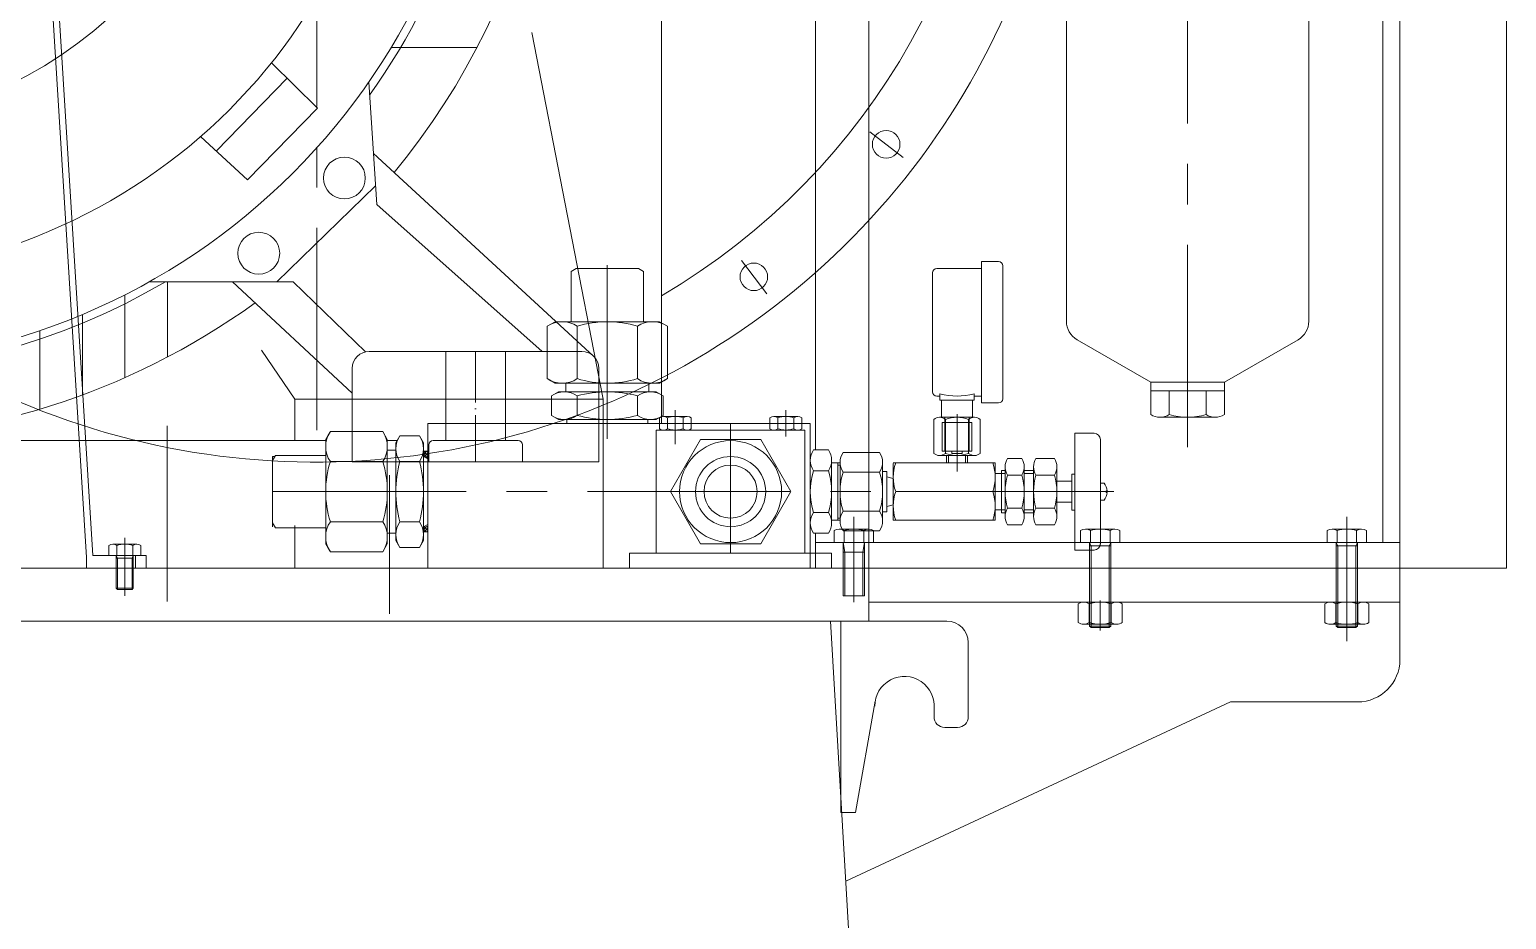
# Model space of a CAD drawing. Header units: millimetres. Extents: x 2 to 559190, y 2 to 426051.
# Drawn here: x 125906 to 143554, y 64232 to 74873 of the extents above; entities that cross this region are included whole.
import ezdxf

# ---------------------------------------------------------------- set-up
doc = ezdxf.new("R2010")
doc.units = ezdxf.units.MM
doc.header["$LTSCALE"] = 25.4
for name, pattern in [('ACAD_ISO04W100', [30, 24, -3, 0, -3]), ('CENTER', [50.8, 31.75, -6.35, 6.35, -6.35]), ('EB_DASH', [6, 3, -3])]:
    doc.linetypes.add(name, pattern=pattern)
for name, color, linetype, lineweight in [('CAXA0', 7, 'Continuous', 5), ('CAXA1', 5, 'CENTER', 5), ('CAXA2', 6, 'EB_DASH', 5), ('图层1', 1, 'ACAD_ISO04W100', 5)]:
    doc.layers.add(name, color=color, linetype=linetype, lineweight=lineweight)

msp = doc.modelspace()

# ---------------------------------------------------------------- linework, layer by layer
at = {"layer": 'CAXA0', "color": 7, "linetype": 'Continuous', "lineweight": 5}
for p, q in [((135933.74, 98913.39), (135933.74, 68433.38)), ((143553.68, 98913.38), (143553.74, 68433.38)), ((142281.21, 86213.27), (142281.21, 68433.39)), ((142078.01, 84409.87), (142078.01, 68738.19)), ((135296.21, 79224.39), (135296.21, 69846.57)), ((135298.67, 79224.39), (135298.67, 69846.57)), ((125945.79, 78873.26), (126586.83, 68561.41)), ((126021.84, 78877.99), (126662.88, 68585.98)), ((133457.26, 78009.29), (133457.26, 70160.77)), ((138295.74, 71384.2), (138295.74, 75646.89)), ((141191.54, 71384.2), (141191.54, 75646.89)), ((132758.57, 70452.68), (131906.51, 74835.72)), ((132437.23, 72014.9), (132377.94, 71980.67)), ((133182.24, 72014.9), (132437.23, 72014.9)), ((133182.24, 72014.9), (133241.54, 71980.67)), ((136746.88, 72014.97), (137280.28, 72014.97)), ((137280.28, 72097.52), (137483.48, 72097.52)), ((137280.28, 72097.52), (137280.28, 70408.42)), ((137534.28, 72046.72), (137534.28, 70459.22)), ((132377.94, 71980.67), (132377.94, 71379.9)), ((133241.54, 71980.67), (133241.54, 71379.9)), ((136696.08, 71964.17), (136696.08, 70541.77)), ((132187.22, 71379.9), (132090.92, 71324.3)), ((132090.92, 71324.3), (132090.92, 70698.9)), ((132187.22, 71379.9), (132377.94, 71379.9)), ((133432.25, 71379.9), (132187.22, 71379.9)), ((132450.33, 71324.3), (132450.33, 70698.9)), ((133169.41, 71324.3), (133169.41, 70698.9)), ((133432.25, 71379.9), (133528.56, 71324.3)), ((133528.56, 71324.3), (133528.56, 70698.9)), ((139303.8, 70655.67), (138422.94, 71164.23)), ((140183.69, 70655.67), (141064.54, 71164.23)), ((129075.57, 70452.68), (128679.47, 71038.85)), ((132187.22, 70643.3), (132090.92, 70698.9)), ((132314.44, 70643.3), (132187.22, 70643.3)), ((132187.22, 70643.3), (133432.25, 70643.3)), ((132314.44, 70643.3), (132314.44, 70541.7)), ((133305.04, 70643.3), (133305.04, 70541.7)), ((133432.25, 70643.3), (133528.56, 70698.9)), ((139303.8, 70655.67), (140183.69, 70655.67)), ((139303.8, 70269.01), (139303.8, 70655.67)), ((140183.69, 70269.01), (140183.69, 70655.67)), ((129075.57, 70452.68), (132758.57, 70452.68)), ((129075.57, 70452.68), (129075.57, 69957.46)), ((132225.54, 70541.7), (132141.72, 70493.3)), ((132141.72, 70493.3), (132141.72, 70259.89)), ((132314.44, 70541.7), (132225.54, 70541.7)), ((132225.54, 70541.7), (133393.94, 70541.7)), ((132450.33, 70493.3), (132450.33, 70259.89)), ((132758.57, 70452.68), (132758.57, 68433.39)), ((133169.41, 70493.3), (133169.41, 70259.89)), ((133393.94, 70541.7), (133477.76, 70493.3)), ((133477.76, 70493.3), (133477.76, 70259.89)), ((136746.88, 70490.97), (136784.98, 70490.97)), ((136784.98, 70440.17), (136784.98, 70518.56)), ((136784.98, 70440.17), (137191.38, 70440.17)), ((136804.03, 70428.74), (136804.03, 70440.17)), ((136804.03, 70236.97), (136804.03, 70428.74)), ((137172.33, 70428.74), (137172.33, 70440.17)), ((137172.33, 70236.97), (137172.33, 70428.74)), ((137191.38, 70440.17), (137191.38, 70518.56)), ((137191.38, 70490.97), (137280.28, 70490.97)), ((139303.8, 70554.07), (140183.69, 70554.07)), ((139489.74, 70554.07), (139997.74, 70554.07)), ((139523.77, 70269.01), (139523.77, 70554.07)), ((139963.72, 70269.01), (139963.72, 70554.07)), ((132225.54, 70211.57), (132141.72, 70259.96)), ((133393.94, 70211.57), (133477.76, 70259.96)), ((133765.47, 70247.13), (133479.51, 70247.13)), ((135086.27, 70247.13), (134800.31, 70247.13)), ((137483.48, 70408.42), (137280.28, 70408.42)), ((129444.49, 69970.56), (129500.09, 70066.87)), ((129500.09, 70066.87), (130125.49, 70066.87)), ((129500.09, 70066.72), (130125.49, 70066.72)), ((130181.09, 69970.56), (130125.49, 70066.87)), ((135235.58, 70160.77), (130663.61, 70160.77)), ((130663.61, 70160.77), (130663.61, 68433.53)), ((133393.94, 70211.57), (132225.54, 70211.57)), ((132327.22, 70213.38), (132327.22, 70160.77)), ((133292.42, 70213.39), (133292.42, 70160.77)), ((133393.89, 70084.57), (133393.89, 68611.37)), ((135171.89, 70084.57), (133393.89, 70084.57)), ((133431.84, 70099.86), (133431.84, 70231.84)), ((133765.47, 70084.57), (133479.51, 70084.57)), ((133527.17, 70231.84), (133527.17, 70099.86)), ((133717.81, 70231.84), (133717.81, 70099.86)), ((133813.13, 70099.86), (133813.13, 70231.84)), ((134752.64, 70099.86), (134752.64, 70231.84)), ((135086.27, 70084.57), (134800.31, 70084.57)), ((134847.97, 70231.84), (134847.97, 70099.86)), ((135038.61, 70231.84), (135038.61, 70099.86)), ((135133.93, 70099.86), (135133.93, 70231.84)), ((135171.89, 70084.57), (135171.89, 68611.37)), ((135235.58, 70160.77), (135235.58, 68433.55)), ((135235.58, 70160.77), (135235.58, 68433.55)), ((136709.55, 70008.37), (136709.55, 70211.57)), ((137197.15, 70236.97), (136779.21, 70236.97)), ((136804.03, 70236.97), (137172.33, 70236.97)), ((136810.38, 69830.57), (136810.38, 70173.47)), ((136810.38, 70173.47), (137165.98, 70173.47)), ((136842.13, 70173.47), (136842.13, 70236.97)), ((136842.13, 69830.57), (136842.13, 70173.47)), ((136848.87, 70008.37), (136848.87, 70211.57)), ((137127.5, 70008.37), (137127.5, 70211.57)), ((137134.23, 70173.47), (137134.23, 70236.97)), ((137134.23, 69830.57), (137134.23, 70173.47)), ((137165.98, 69830.57), (137165.98, 70173.47)), ((137266.81, 70008.37), (137266.81, 70211.57)), ((139413.79, 70236.57), (140073.7, 70236.57)), ((129452.39, 69957.46), (117899.73, 69957.46)), ((129444.49, 69970.56), (129444.49, 68725.53)), ((130300.26, 69957.46), (130173.19, 69957.46)), ((130181.09, 68725.53), (130181.09, 69970.56)), ((130282.69, 69932.25), (130331.08, 70016.07)), ((130282.69, 68763.85), (130282.69, 69932.25)), ((130331.08, 70016.07), (130564.5, 70016.07)), ((130331.08, 70015.92), (130564.5, 70015.92)), ((130612.89, 69932.25), (130564.5, 70016.07)), ((130598.33, 69957.46), (130595.32, 69957.46)), ((130612.89, 69932.25), (130612.89, 68763.85)), ((133923.67, 69970.49), (133564.26, 69347.97)), ((134642.49, 69970.49), (133923.67, 69970.49)), ((135001.9, 69347.97), (134642.49, 69970.49)), ((136709.55, 70008.37), (136709.55, 69805.17)), ((136848.87, 70008.37), (136848.87, 69805.17)), ((137127.5, 70008.37), (137127.5, 69805.17)), ((137266.81, 70008.37), (137266.81, 69805.17)), ((138397.88, 70046.47), (138626.48, 70046.47)), ((138397.88, 70046.47), (138397.88, 69347.97)), ((138702.68, 69970.27), (138702.68, 68725.67)), ((128809.49, 69720.55), (128843.72, 69779.85)), ((128809.49, 69767.07), (128836.35, 69767.07)), ((128809.49, 69767.07), (128809.49, 68928.87)), ((128843.72, 69779.85), (129444.49, 69779.85)), ((130178.08, 69843.35), (130282.69, 69843.35)), ((130663.62, 69830.78), (130612.89, 69830.78)), ((130612.89, 69792.59), (130651.08, 69830.78)), ((130612.89, 69828.51), (130615.16, 69830.78)), ((130663.62, 69744.68), (130612.89, 69795.41)), ((130612.89, 69767.15), (130663.62, 69741.91)), ((130663.62, 69780.6), (130613.44, 69830.78)), ((130619.89, 69763.67), (130663.62, 69807.4)), ((130643.87, 69751.73), (130663.62, 69771.48)), ((130663.62, 69816.52), (130649.36, 69830.78)), ((135235.58, 68974.02), (135235.58, 69721.92)), ((135273.51, 69846.57), (135451.65, 69846.57)), ((135489.58, 68974.02), (135489.58, 69721.92)), ((135628.2, 69817.24), (136062.16, 69817.24)), ((137197.15, 69779.77), (136779.21, 69779.77)), ((136810.38, 69830.57), (137165.98, 69830.57)), ((136861.18, 69690.87), (136861.18, 69779.77)), ((136886.58, 69690.87), (136886.58, 69779.77)), ((136924.68, 69805.17), (136924.68, 69830.57)), ((136924.68, 69805.17), (137051.68, 69805.17)), ((137051.68, 69805.17), (137051.68, 69830.57)), ((137089.78, 69690.87), (137089.78, 69779.77)), ((137115.18, 69690.87), (137115.18, 69779.77)), ((137591.88, 69743.92), (137762.08, 69743.92)), ((137931.78, 69743.92), (138152.78, 69743.92)), ((129500.09, 69707.31), (130125.49, 69707.31)), ((130331.08, 69707.31), (130564.5, 69707.31)), ((135451.65, 69597.27), (135273.51, 69597.27)), ((135489.58, 69690.87), (135591.18, 69690.87)), ((135565.78, 69005.07), (135565.78, 69690.87)), ((135565.78, 69665.47), (135591.18, 69665.47)), ((135591.18, 69699.92), (135591.18, 69347.97)), ((136062.16, 69582.61), (135628.2, 69582.61)), ((136099.18, 68996.02), (136099.18, 69699.92)), ((136099.18, 69589.27), (136149.98, 69589.27)), ((136149.98, 69589.27), (136149.98, 69106.67)), ((137445.38, 69690.87), (136226.18, 69690.87)), ((136226.18, 69685.77), (136226.18, 69005.07)), ((137445.38, 69005.07), (137445.38, 69690.87)), ((137445.38, 69566.41), (137521.58, 69566.41)), ((137521.58, 69601.97), (137521.58, 69093.97)), ((137521.58, 69601.97), (137562.68, 69601.97)), ((137521.58, 69566.41), (137562.68, 69566.41)), ((137562.68, 69051.01), (137562.68, 69644.93)), ((137762.08, 69545.94), (137591.88, 69545.94)), ((137791.28, 69051.01), (137791.28, 69644.93)), ((137791.28, 69601.97), (137902.58, 69601.97)), ((137791.28, 69566.41), (137902.58, 69566.41)), ((137902.58, 69051.01), (137902.58, 69644.93)), ((138152.78, 69545.94), (137931.78, 69545.94)), ((138181.98, 69051.01), (138181.98, 69644.93)), ((138397.88, 69557.1), (138359.78, 69557.1)), ((138359.78, 69220.97), (138359.78, 69557.1)), ((136149.98, 69525.77), (136226.18, 69504.18)), ((138181.98, 69474.97), (138359.78, 69474.97)), ((138359.78, 69474.97), (138359.78, 69125.3)), ((138702.68, 69449.57), (138745.76, 69449.57)), ((138702.68, 69246.37), (138702.68, 69449.57)), ((138781.42, 69358.13), (138771.51, 69358.13)), ((138771.51, 69358.13), (138771.51, 69337.81)), ((133564.26, 69347.97), (133923.67, 68725.45)), ((134642.49, 68725.45), (135001.9, 69347.97)), ((135591.18, 68996.02), (135591.18, 69347.97)), ((136149.98, 69170.17), (136226.4, 69191.76)), ((136256.08, 69347.97), (137416.18, 69347.97)), ((138181.98, 69220.97), (138359.78, 69220.97)), ((138397.88, 69347.97), (138397.88, 68649.47)), ((138746.27, 69246.37), (138702.68, 69246.37)), ((138781.42, 69337.81), (138771.51, 69337.81)), ((135451.65, 69098.67), (135273.51, 69098.67)), ((135489.58, 69005.07), (135591.18, 69005.07)), ((135565.78, 69030.47), (135591.18, 69030.47)), ((136062.16, 69113.34), (135628.2, 69113.34)), ((136099.18, 69106.67), (136149.98, 69106.67)), ((136226.18, 69005.07), (137445.38, 69005.07)), ((137445.38, 69129.53), (137521.58, 69129.53)), ((137521.58, 69129.53), (137562.68, 69129.53)), ((137521.58, 69093.97), (137562.68, 69093.97)), ((137762.08, 69150), (137591.88, 69150)), ((137791.28, 69129.53), (137902.58, 69129.53)), ((137791.28, 69093.97), (137902.58, 69093.97)), ((138152.78, 69150), (137931.78, 69150)), ((138397.88, 69125.3), (138359.78, 69125.3)), ((128809.49, 68975.39), (128843.72, 68916.1)), ((128843.72, 68916.25), (129444.49, 68916.25)), ((129075.73, 68916.25), (129075.73, 68433.6)), ((129444.49, 68725.53), (129444.49, 68916.25)), ((129500.09, 68988.64), (130125.49, 68988.64)), ((130181.09, 68852.75), (130181.09, 68725.53)), ((130181.09, 68852.75), (130282.69, 68852.75)), ((130282.69, 68852.75), (130282.69, 68763.85)), ((130331.08, 68988.64), (130564.5, 68988.64)), ((130663.62, 68865.58), (130611.08, 68865.58)), ((130612.89, 68928.95), (130663.62, 68954.51)), ((130612.89, 68894.56), (130647.44, 68929.11)), ((130612.89, 68763.85), (130612.89, 68928.95)), ((130644.69, 68865.58), (130612.89, 68897.38)), ((130663.62, 68882.58), (130617.08, 68929.11)), ((130619.83, 68865.58), (130663.62, 68909.37)), ((130663.62, 68918.5), (130653, 68929.11)), ((130655.75, 68865.58), (130663.62, 68873.45)), ((130663.62, 68954.51), (130663.62, 68622.19)), ((135273.51, 68849.37), (135451.65, 68849.37)), ((135298.67, 68849.37), (135298.67, 68738.19)), ((135521.17, 68882.24), (135521.17, 68738.19)), ((135931.79, 68900.75), (135579.83, 68900.75)), ((135628.2, 68878.7), (136062.16, 68878.7)), ((135638.49, 68882.24), (135638.49, 68738.19)), ((135873.13, 68882.24), (135873.13, 68738.19)), ((135990.44, 68882.24), (135990.44, 68738.19)), ((137591.88, 68952.02), (137762.08, 68952.02)), ((137931.78, 68952.02), (138152.78, 68952.02)), ((138465.12, 68882.24), (138465.12, 68738.19)), ((138875.73, 68900.75), (138523.78, 68900.75)), ((138582.43, 68882.24), (138582.43, 68738.19)), ((138817.07, 68882.24), (138817.07, 68738.19)), ((138934.39, 68882.24), (138934.39, 68738.19)), ((141411.58, 68882.24), (141411.58, 68738.19)), ((141822.19, 68900.75), (141470.24, 68900.75)), ((141528.9, 68882.24), (141528.9, 68738.19)), ((141763.53, 68882.24), (141763.53, 68738.19)), ((141880.85, 68882.24), (141880.85, 68738.19)), ((126853.19, 68705.31), (126853.19, 68585.98)), ((127186.81, 68720.6), (126900.85, 68720.6)), ((126948.51, 68705.31), (126948.51, 68585.98)), ((127139.15, 68705.31), (127139.15, 68585.98)), ((127234.47, 68705.31), (127234.47, 68585.98)), ((129444.49, 68725.53), (129500.09, 68629.23)), ((130181.09, 68725.53), (130125.49, 68629.23)), ((130282.69, 68763.85), (130331.08, 68680.03)), ((130331.08, 68680.03), (130564.5, 68680.03)), ((130612.89, 68763.85), (130564.5, 68680.03)), ((133923.67, 68725.45), (134642.49, 68725.45)), ((142281.21, 68738.19), (135296.21, 68738.19)), ((135298.67, 68738.19), (135298.67, 68433.39)), ((135990.44, 68738.19), (135521.17, 68738.19)), ((135882.81, 68738.19), (135628.81, 68738.19)), ((135628.81, 68738.19), (135628.81, 68103.19)), ((135628.81, 68738.19), (135647.86, 68623.89)), ((135882.81, 68738.19), (135863.76, 68623.89)), ((135882.81, 68738.19), (135882.81, 68103.19)), ((138934.39, 68738.19), (138465.12, 68738.19)), ((138826.75, 68738.19), (138572.75, 68738.19)), ((138572.75, 68738.19), (138591.8, 68700.09)), ((138572.75, 68738.19), (138572.75, 67741.24)), ((138826.75, 68700.09), (138572.75, 68700.09)), ((138591.8, 68700.09), (138591.8, 67722.19)), ((138826.75, 68738.19), (138807.7, 68700.09)), ((138807.7, 68700.09), (138807.7, 67722.19)), ((138826.75, 68738.19), (138826.75, 67741.24)), ((141880.85, 68738.19), (141411.58, 68738.19)), ((141773.21, 68738.19), (141519.21, 68738.19)), ((141519.21, 68738.19), (141538.26, 68700.09)), ((141519.21, 68738.19), (141519.21, 67741.24)), ((141773.21, 68700.09), (141519.21, 68700.09)), ((141538.26, 68700.09), (141538.26, 67722.19)), ((141773.21, 68738.19), (141754.16, 68700.09)), ((141754.16, 68700.09), (141754.16, 67722.19)), ((141773.21, 68738.19), (141773.21, 67741.24)), ((126586.83, 68561.41), (126586.83, 68433.38)), ((127297.86, 68585.98), (126661.65, 68585.98)), ((127234.47, 68585.98), (126853.19, 68585.98)), ((127145.43, 68585.98), (126942.23, 68585.98)), ((126942.23, 68585.98), (126957.47, 68554.23)), ((126942.23, 68585.98), (126942.23, 68194.82)), ((127145.43, 68554.23), (126942.23, 68554.23)), ((126957.47, 68554.23), (126957.47, 68179.58)), ((127145.43, 68585.98), (127130.19, 68554.23)), ((127130.19, 68554.23), (127130.19, 68179.58)), ((127145.43, 68585.98), (127145.43, 68194.82)), ((127170.83, 68585.98), (127170.83, 68433.58)), ((127297.86, 68585.93), (127297.86, 68433.53)), ((129500.09, 68629.23), (130125.49, 68629.23)), ((135489.39, 68611.37), (133076.39, 68611.37)), ((133076.39, 68611.37), (133076.39, 68433.55)), ((135489.39, 68611.37), (135489.39, 68433.55)), ((135882.81, 68623.89), (135628.81, 68623.89)), ((135647.86, 68623.89), (135647.86, 68103.19)), ((135863.76, 68623.89), (135863.76, 68103.19)), ((138395.42, 68649.47), (138624.02, 68649.47)), ((138397.88, 68649.47), (138626.48, 68649.47)), ((135933.77, 68433.39), (113327.77, 68433.39)), ((135171.68, 68433.38), (130853.67, 68433.38)), ((135235.58, 68433.55), (134642.32, 68433.55)), ((143553.68, 68433.38), (135931.32, 68433.39)), ((135933.68, 68433.38), (135933.68, 67798.38)), ((135933.74, 68433.56), (135933.74, 67798.58)), ((135933.77, 68433.39), (135933.77, 67798.39)), ((142281.21, 68433.39), (142281.21, 67341.32)), ((126957.47, 68179.58), (126942.23, 68194.82)), ((127145.43, 68194.82), (126942.23, 68194.82)), ((127130.19, 68179.58), (126957.47, 68179.58)), ((127130.19, 68179.58), (127145.43, 68194.82)), ((135882.81, 68103.19), (135628.81, 68103.19)), ((142281.21, 68026.99), (135931.32, 68026.99)), ((138435.79, 68007.4), (138435.79, 67782.17)), ((138501.78, 68026.87), (138897.73, 68026.87)), ((138567.77, 67782.17), (138567.77, 68007.4)), ((138831.73, 67782.17), (138831.73, 68007.4)), ((138963.72, 68007.4), (138963.72, 67782.17)), ((141382.25, 68006.83), (141382.25, 67781.6)), ((141448.24, 68026.29), (141844.19, 68026.29)), ((141514.23, 67781.6), (141514.23, 68006.83)), ((141778.2, 67781.6), (141778.2, 68006.83)), ((141910.18, 68006.83), (141910.18, 67781.6)), ((113783.14, 67798.38), (135665.99, 67798.38)), ((135478.28, 67798.54), (135933.55, 67798.54)), ((135478.31, 67798.37), (135933.58, 67798.37)), ((135478.38, 67798.58), (135933.78, 67798.58)), ((135478.38, 67798.56), (135933.65, 67798.56)), ((135478.41, 67798.38), (136080.8, 57511.39)), ((135478.41, 67798.38), (135933.68, 67798.38)), ((135598.68, 67798.37), (136868.68, 67798.37)), ((135598.68, 65512.37), (135598.68, 67798.37)), ((138501.78, 67762.71), (138897.73, 67762.71)), ((138591.8, 67722.19), (138572.75, 67741.24)), ((138826.75, 67741.24), (138572.75, 67741.24)), ((138807.7, 67722.19), (138591.8, 67722.19)), ((138807.7, 67722.19), (138826.75, 67741.24)), ((141448.24, 67762.13), (141844.19, 67762.13)), ((141538.26, 67722.19), (141519.21, 67741.24)), ((141773.21, 67741.24), (141519.21, 67741.24)), ((141754.16, 67722.19), (141538.26, 67722.19)), ((141754.16, 67722.19), (141773.21, 67741.24)), ((137122.68, 66655.37), (137122.68, 67544.37)), ((135658.02, 64689.23), (140256.02, 66833.32)), ((136010.48, 66844.12), (135775.65, 65512.37)), ((136714.2, 66655.37), (136714.2, 66820.7)), ((140256.02, 66833.32), (141773.21, 66833.32)), ((136841.2, 66528.37), (136995.68, 66528.37)), ((135598.68, 65512.37), (135775.65, 65512.37))]:
    msp.add_line(p, q, dxfattribs=at)
for centre, radius in [((136141.65, 73499.89), 165.1), ((134560.44, 71916.28), 165.1), ((134283.02, 69347.97), 609.6), ((134283.02, 69347.97), 419.1), ((134283.02, 69347.97), 317.5)]:
    msp.add_circle(centre, radius, dxfattribs=at)
for centre, radius, start, end in [((129328.66, 78720.43), 8153.4, 300.422014, 121.674652), ((129319.79, 78717.78), 9017, 177.192456, 7.927423), ((136746.88, 71964.17), 50.8, 90, 180), ((137483.48, 72046.72), 50.8, 0, 90), ((132270.62, 71061.69), 318.21, 55.615753, 124.384247), ((132809.74, 70190.47), 1189.43, 90, 107.587954), ((132810, 70190.47), 1189.43, 72.412046, 90), ((133349.12, 71061.69), 318.21, 55.615753, 124.384247), ((138549.8, 71384.2), 254, 180, 240), ((140937.54, 71384.2), 254, 300, 0), ((132270.62, 70961.51), 318.21, 235.615753, 304.384247), ((132809.74, 71832.73), 1189.43, 252.412046, 270), ((132810, 71832.73), 1189.43, 270, 287.587954), ((133349.12, 70961.51), 318.21, 235.615753, 304.384247), ((132296.02, 70271.5), 270.2, 55.174817, 124.825183), ((132809.74, 69182.86), 1358.83, 90, 105.337174), ((132810, 69182.86), 1358.83, 74.662826, 90), ((133323.72, 70271.5), 270.2, 55.174817, 124.825183), ((136746.88, 70541.77), 50.8, 180, 270), ((136988.18, 71252.97), 762, 254.53399, 285.46601), ((137483.48, 70459.22), 50.8, 270, 0), ((132296.02, 70481.77), 270.2, 235.174817, 304.825183), ((132809.74, 71570.41), 1358.83, 254.662826, 270), ((132810, 71570.41), 1358.83, 270, 285.337174), ((133323.72, 70481.77), 270.2, 235.174817, 304.825183), ((133479.51, 70165.2), 81.93, 54.42999, 125.57001), ((133622.49, 69942.33), 304.8, 71.776086, 108.223914), ((133765.47, 70165.2), 81.93, 54.42999, 125.57001), ((134800.31, 70165.2), 81.93, 54.42999, 125.57001), ((134943.29, 69942.33), 304.8, 71.776086, 108.223914), ((135086.27, 70165.2), 81.93, 54.42999, 125.57001), ((139413.79, 70439.23), 202.67, 237.132768, 302.867232), ((139743.74, 70998.57), 762, 253.221345, 286.778655), ((140073.7, 70439.23), 202.67, 237.132768, 302.867232), ((129762.7, 69887.01), 318.21, 145.615753, 214.384247), ((129862.88, 69887.01), 318.21, 325.615753, 34.384247), ((133479.51, 70166.5), 81.93, 234.42999, 305.57001), ((133622.49, 70389.37), 304.8, 251.776086, 288.223914), ((133765.47, 70166.5), 81.93, 234.42999, 305.57001), ((134800.31, 70166.5), 81.93, 234.42999, 305.57001), ((134943.29, 70389.37), 304.8, 251.776086, 288.223914), ((135086.27, 70166.5), 81.93, 234.42999, 305.57001), ((136779.21, 70128.76), 108.21, 49.932013, 130.067987), ((136988.18, 69842.21), 394.76, 69.334522, 110.665478), ((137197.15, 70128.76), 108.21, 49.932013, 130.067987), ((130552.89, 69861.61), 270.2, 145.174817, 214.825183), ((130342.69, 69861.61), 270.2, 325.174817, 34.825183), ((138626.48, 69970.27), 76.2, 0, 90), ((135459.36, 69721.92), 223.77, 146.149101, 213.850899), ((135265.81, 69721.92), 223.77, 326.149101, 33.850899), ((135265.81, 69721.92), 223.77, 326.149101, 33.850899), ((135795.56, 69699.92), 204.38, 144.969964, 215.030036), ((135894.8, 69699.92), 204.38, 324.969964, 35.030036), ((136779.21, 69887.99), 108.21, 229.932013, 310.067987), ((136988.18, 70174.53), 394.76, 249.334522, 290.665478), ((137197.15, 69887.99), 108.21, 229.932013, 310.067987), ((137745.08, 69644.93), 182.4, 147.132768, 212.867232), ((137608.88, 69644.93), 182.4, 327.132768, 32.867232), ((138084.98, 69644.93), 182.4, 147.132768, 212.867232), ((137999.58, 69644.93), 182.4, 327.132768, 32.867232), ((130633.92, 69347.9), 1189.43, 162.412046, 180), ((128991.66, 69347.9), 1189.43, 0, 17.587954), ((131641.52, 69347.9), 1358.83, 164.662826, 180), ((129254.06, 69347.9), 1358.83, 0, 15.337174), ((136073.78, 69347.97), 838.2, 162.69712, 197.30288), ((134651.38, 69347.97), 838.2, 342.69712, 17.30288), ((136353.18, 69347.97), 762, 162.066067, 180), ((135337.18, 69347.97), 762, 0, 17.933933), ((136744.18, 69519.42), 518, 160.671438, 199.328562), ((136927.38, 69519.42), 518, 340.671438, 19.328562), ((138248.48, 69347.97), 685.8, 163.221345, 196.778655), ((137105.48, 69347.97), 685.8, 343.221345, 16.778655), ((138588.38, 69347.97), 685.8, 163.221345, 196.778655), ((137496.18, 69347.97), 685.8, 343.221345, 16.778655), ((138619.18, 69347.97), 162.31, 3.583322, 38.752304), ((130633.92, 69348.05), 1189.43, 180, 197.587954), ((128991.66, 69348.05), 1189.43, 342.412046, 0), ((131641.52, 69348.05), 1358.83, 180, 195.337174), ((129254.06, 69348.05), 1358.83, 344.662826, 0), ((136353.18, 69347.97), 762, 180, 197.933933), ((135337.18, 69347.97), 762, 342.066067, 0), ((136744.18, 69176.52), 518, 160.645699, 199.328562), ((136927.38, 69176.52), 518, 340.671438, 19.328562), ((138619.18, 69347.97), 162.56, 321.247696, 356.416678), ((135459.36, 68974.02), 223.77, 146.149101, 213.850899), ((135265.81, 68974.02), 223.77, 326.149101, 33.850899), ((135795.56, 68996.02), 204.38, 144.969964, 215.030036), ((135894.8, 68996.02), 204.38, 324.969964, 35.030036), ((137745.08, 69051.01), 182.4, 147.132768, 212.867232), ((137608.88, 69051.01), 182.4, 327.132768, 32.867232), ((138084.98, 69051.01), 182.4, 147.132768, 212.867232), ((137999.58, 69051.01), 182.4, 327.132768, 32.867232), ((129762.7, 68808.93), 318.21, 145.615753, 214.384247), ((129862.88, 68808.93), 318.21, 325.615753, 34.384247), ((130552.89, 68834.33), 270.2, 145.174817, 214.825183), ((130342.69, 68834.33), 270.2, 325.174817, 34.825183), ((135579.83, 68798.56), 102.19, 54.969964, 125.030036), ((135755.81, 68519.75), 381, 72.066067, 107.933933), ((135931.79, 68798.56), 102.19, 54.969964, 125.030036), ((138523.78, 68798.56), 102.19, 54.969964, 125.030036), ((138699.75, 68519.75), 381, 72.066067, 107.933933), ((138875.73, 68798.56), 102.19, 54.969964, 125.030036), ((141470.24, 68798.56), 102.19, 54.969964, 125.030036), ((141646.21, 68519.75), 381, 72.066067, 107.933933), ((141822.19, 68798.56), 102.19, 54.969964, 125.030036), ((126900.85, 68638.67), 81.93, 54.42999, 125.57001), ((127043.83, 68415.8), 304.8, 71.776086, 108.223914), ((127186.81, 68638.67), 81.93, 54.42999, 125.57001), ((138624.02, 68725.67), 76.2, 270, 0), ((138626.48, 68725.67), 76.2, 270, 0), ((138501.78, 67905.27), 121.6, 57.132768, 122.867232), ((138699.75, 67569.67), 457.2, 73.221345, 106.778655), ((138897.73, 67905.27), 121.6, 57.132768, 122.867232), ((141448.24, 67904.69), 121.6, 57.132768, 122.867232), ((141646.21, 67569.09), 457.2, 73.221345, 106.778655), ((141844.19, 67904.69), 121.6, 57.132768, 122.867232), ((136868.68, 67544.37), 254, 0, 90), ((138501.78, 67884.31), 121.6, 237.132768, 302.867232), ((138699.75, 68219.91), 457.2, 253.221345, 286.778655), ((138897.73, 67884.31), 121.6, 237.132768, 302.867232), ((141448.24, 67883.73), 121.6, 237.132768, 302.867232), ((141646.21, 68219.33), 457.2, 253.221345, 286.778655), ((141844.19, 67883.73), 121.6, 237.132768, 302.867232), ((141773.21, 67341.32), 508, 270, 0), ((136360.68, 66782.37), 355.6, 353.811565, 180), ((136841.2, 66655.37), 127, 180, 270), ((136995.68, 66655.37), 127, 270, 0)]:
    msp.add_arc(centre, radius, start, end, dxfattribs=at)
at = {"layer": 'CAXA1', "linetype": 'CENTER', "lineweight": 5, "ltscale": 3}
for p, q in [((129339.23, 70081.26), (129334.08, 87345.4)), ((139743.64, 69878.57), (139743.64, 78417.77)), ((135947.71, 73648.71), (136345.51, 73343.47)), ((132809.74, 72056.87), (132809.74, 69979.27)), ((134411.62, 72110.21), (134716.86, 71712.42)), ((133622.49, 70069.28), (133622.49, 70323.33)), ((133622.49, 70312.62), (133622.49, 69913.76)), ((134943.29, 70069.28), (134943.29, 70323.33)), ((134943.29, 70312.62), (134943.29, 70006.53)), ((136988.18, 70275.07), (136988.18, 69589.27)), ((127551.84, 70132.71), (127551.84, 68569.46)), ((134282.95, 68626.44), (134283.07, 70160.77)), ((134282.89, 70013.9), (134282.95, 68610.17)), ((130206.08, 69544.73), (130206.08, 67884.88)), ((138863.54, 69347.97), (128809.49, 69347.97)), ((138461.38, 69347.97), (138819.52, 69347.97)), ((135755.81, 69046.6), (135755.81, 68026.99)), ((141646.15, 69046.6), (141646.15, 67561.22)), ((141646.21, 69046.69), (141646.21, 67645.99)), ((127551.76, 68850.64), (127551.76, 68032.34)), ((135755.81, 68976.95), (135755.81, 68026.99)), ((141646.21, 68976.95), (141646.21, 67645.99)), ((127043.83, 68796.8), (127043.83, 68103.38)), ((138699.75, 68046.33), (138699.75, 67686.51)), ((141646.21, 68045.76), (141646.21, 67685.93))]:
    msp.add_line(p, q, dxfattribs=at)
at = {"layer": 'CAXA2', "color": 7, "linetype": 'EB_DASH', "lineweight": 5}
msp.add_line((129075.73, 68941.46), (129075.73, 68916.25), dxfattribs=at)
at = {"layer": '图层1', "color": 7, "linetype": 'ByBlock', "lineweight": 5}
for p, q in [((130225.6, 74656.43), (131252.32, 74656.43)), ((128796.45, 74475.32), (129345.39, 73933.56)), ((128983.82, 74290.4), (128135.61, 73420.27)), ((129958.19, 74242.97), (130055.85, 72781.11)), ((129345.39, 73933.56), (128510.16, 73076.75)), ((127952.46, 73588.24), (128510.16, 73076.75)), ((132649.37, 70964.71), (130014.99, 73392.7)), ((128860.57, 71856.49), (130041, 73003.31)), ((132029.31, 71024.23), (130055.85, 72781.11)), ((127334.26, 71856.49), (129054.94, 71856.49)), ((127552.69, 71856.49), (127552.69, 70956.79)), ((129762.49, 70523.29), (128330.74, 71856.49)), ((129919.24, 71018.85), (129054.94, 71856.49)), ((127044.69, 71702.1), (127044.69, 70711.37)), ((126536.69, 71467.03), (126536.69, 70504.6)), ((126028.69, 71273.92), (126028.69, 70333.62)), ((132505.69, 71024.23), (129965.69, 71024.23)), ((130880.09, 71024.23), (130880.09, 69957.43)), ((131591.29, 71024.23), (131591.29, 69957.43)), ((129762.49, 70821.03), (129762.49, 69703.43)), ((132708.89, 70821.03), (132708.89, 69703.43)), ((130676.89, 69906.63), (130676.89, 69703.43)), ((131743.69, 69957.43), (130727.69, 69957.43)), ((131794.49, 69906.63), (131794.49, 69703.43)), ((132708.89, 69703.43), (129762.49, 69703.43))]:
    msp.add_line(p, q, dxfattribs=at)
at = {"layer": '图层1', "color": 7, "lineweight": 5}
msp.add_line((131235.69, 71024.23), (131235.69, 69703.43), dxfattribs=at)
at = {"layer": '图层1', "color": 7, "linetype": 'ByBlock', "lineweight": 5}
for centre, radius in [((123488.69, 78720.43), 7867.79), ((123488.69, 78720.43), 6796.56), ((123488.69, 78720.43), 5006.31), ((129667.89, 73097.19), 250.19), ((128644.99, 72198.09), 250.2)]:
    msp.add_circle(centre, radius, dxfattribs=at)
for centre, radius, start, end in [((123488.69, 78720.43), 8763, 320.64076, 65.567672), ((123488.69, 78720.43), 7964.65, 324.445902, 35.098952), ((123488.69, 78720.43), 7964.65, 239.519309, 300.480691), ((123488.69, 78720.43), 8763, 234.302321, 305.697679), ((129965.69, 70821.03), 203.2, 90, 180), ((132505.69, 70821.03), 203.2, 0, 90), ((130727.69, 69906.63), 50.8, 90, 180), ((131743.69, 69906.63), 50.8, 0, 90)]:
    msp.add_arc(centre, radius, start, end, dxfattribs=at)

doc.saveas('drawing.dxf')
